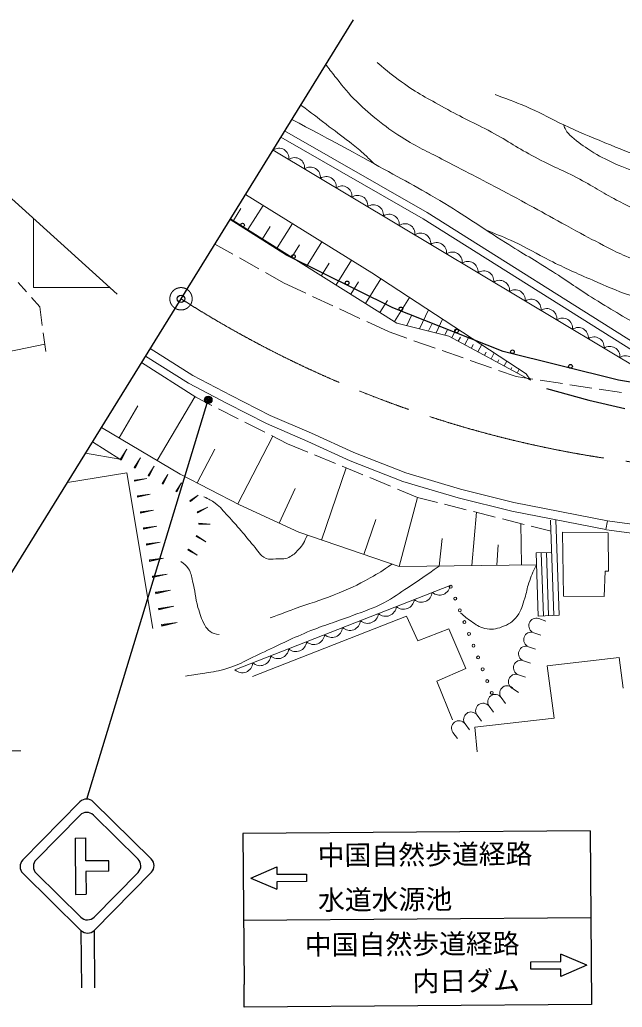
# Model space of a CAD drawing. Units: millimetres, scale not verified. Extents: x 40000 to 680000, y 20000 to 380000.
# Drawn here: x 361176 to 401579, y 242806 to 309008 of the extents above; entities that cross this region are included whole.
import ezdxf
from ezdxf.enums import TextEntityAlignment as Align

# ---------------------------------------------------------------- set-up
doc = ezdxf.new("R2010")
doc.units = ezdxf.units.MM
doc.header["$LTSCALE"] = 1000
doc.header["$PDMODE"] = 32
doc.header["$PDSIZE"] = 500
doc.linetypes.add('CHAIN', pattern=[18.5, 12, -1.5, 3.5, -1.5])
for name, color, linetype, lineweight in [('M-BMK', 2, 'CHAIN', 13), ('M-BMK-OTRS', 5, 'Continuous', 25), ('M-STR-HTXT', 7, 'Continuous', 13), ('M-STR-STRC', 7, 'Continuous', 25), ('M-WORK', 1, 'Continuous', 13)]:
    doc.layers.add(name, color=color, linetype=linetype, lineweight=lineweight)
doc.layers.add('M-OTRS', color=6, linetype='Continuous')
doc.styles.add('ＭＳ ゴシック', font='')
doc.styles.get('ＭＳ ゴシック').set_extended_font_data('MS Gothic')

msp = doc.modelspace()

# ---------------------------------------------------------------- linework, layer by layer
at = {"layer": 'M-BMK'}
msp.add_circle((371990, 290301), 750, dxfattribs=at)
msp.add_arc((411426, 352034), 73255, 237.42916, 269.10847, dxfattribs=at)
at = {"layer": 'M-BMK-OTRS'}
for p, q in [((371990, 290301), (383568, 309008)), ((367717, 290605), (351385, 305345)), ((360412, 271594), (371990, 290301))]:
    msp.add_line(p, q, dxfattribs=at)
at = {"layer": 'M-OTRS'}
msp.add_point((371990, 290301), dxfattribs=at)
at = {"layer": 'M-STR-HTXT'}
msp.add_lwpolyline([(321971, 281853), (330000, 260000), (361250, 260000)], dxfattribs=at)
at = {"layer": 'M-STR-STRC'}
for p, q in [((379066, 293234), (375281, 295617)), ((386201, 289702), (379066, 293234)), ((393583, 286777), (386201, 289702)), ((401333, 284837), (393583, 286777)), ((409906, 283403), (401333, 284837)), ((396504, 284293), (399330, 283508)), ((365664, 256763), (373816, 283526)), ((399330, 283508), (401742, 282936)), ((365215, 256575), (361379, 252681)), ((366106, 256582), (369999, 252746)), ((362270, 252688), (365222, 255684)), ((366113, 255691), (369109, 252740)), ((399435, 254629), (376140, 254454)), ((376140, 254454), (376216, 244328)), ((399435, 254629), (399523, 242982)), ((364894, 254152), (365599, 254157)), ((364894, 254152), (364922, 250372)), ((365611, 252620), (365599, 254157)), ((367148, 252631), (365611, 252620)), ((367153, 251926), (367148, 252631)), ((361386, 251790), (365280, 247955)), ((362277, 251797), (365273, 248846)), ((367153, 251926), (365616, 251914)), ((365616, 251914), (365628, 250377)), ((366164, 248853), (369115, 251849)), ((370006, 251855), (366171, 247962)), ((376662, 251458), (378407, 252221)), ((378407, 252221), (378410, 251721)), ((378410, 251721), (380410, 251736)), ((380410, 251736), (380414, 251236)), ((376662, 251458), (378418, 250721)), ((380414, 251236), (378414, 251221)), ((378414, 251221), (378418, 250721)), ((364922, 250372), (365628, 250377)), ((399479, 248805), (376184, 248630)), ((365280, 247955), (365309, 244104)), ((366171, 247962), (366200, 244110)), ((399207, 245627), (397451, 246364)), ((397455, 245864), (397451, 246364)), ((395455, 245849), (397455, 245864)), ((395459, 245349), (395455, 245849)), ((399207, 245627), (397463, 244864)), ((397459, 245364), (395459, 245349)), ((397463, 244864), (397459, 245364)), ((376227, 242806), (376216, 244328)), ((399523, 242982), (376227, 242806))]:
    msp.add_line(p, q, dxfattribs=at)
for centre, radius in [((376121, 295236), 125), ((379531, 293143), 125), ((383130, 291362), 125), ((386737, 289624), 125), ((390470, 288145), 125), ((394213, 286748), 125), ((398108, 285773), 125), ((373816, 283526), 250), ((373816, 283526), 200), ((373816, 283526), 150), ((373816, 283526), 100), ((373816, 283526), 50), ((373816, 283526), 20)]:
    msp.add_circle(centre, radius, dxfattribs=at)
for centre, start, end in [((365664, 256133), 45.43121, 135.43121), ((365670, 255242), 45.43106, 135.43121), ((361828, 252239), 135.43121, 225.43121), ((362719, 252246), 135.43121, 225.43126), ((368666, 252291), 315.43132, 45.43105), ((369557, 252297), 315.43121, 45.43121), ((365715, 249295), 225.43126, 315.43132), ((365722, 248404), 225.43121, 315.43121)]:
    msp.add_arc(centre, 630, start, end, dxfattribs=at)
msp.add_point((373816, 283526), dxfattribs=at)
at = {"layer": 'M-WORK'}
for p, q in [((388493, 296094), (378939, 301561)), ((388235, 295665), (378691, 301127)), ((404584, 284459), (378163, 300274)), ((376319, 297295), (384784, 292044)), ((375501, 295552), (376010, 296365)), ((376476, 294941), (377494, 296566)), ((403420, 286693), (388493, 296094)), ((362095, 295679), (362095, 291067)), ((386473, 288676), (375313, 295670)), ((378437, 293712), (379461, 295346)), ((403153, 286270), (388235, 295665)), ((377456, 294326), (377968, 295144)), ((374260, 293968), (375471, 293285)), ((380408, 292477), (381438, 294120)), ((379423, 293094), (379937, 293916)), ((375906, 293040), (377213, 292303)), ((381400, 291855), (381917, 292681)), ((382391, 291234), (383426, 292886)), ((377649, 292057), (378859, 291375)), ((384784, 292044), (395145, 285275)), ((361078, 291387), (361632, 290761)), ((378859, 291375), (380362, 290676)), ((383378, 290615), (383894, 291438)), ((384366, 289996), (385398, 291643)), ((362095, 291067), (367205, 291067)), ((361963, 290387), (362517, 289762)), ((380815, 290465), (382175, 289832)), ((385332, 289391), (385837, 290196)), ((386298, 288786), (387307, 290396)), ((362517, 289762), (362684, 288517)), ((382628, 289621), (383988, 288988)), ((387981, 288297), (388580, 289564)), ((384442, 288777), (385944, 288078)), ((389958, 287801), (386473, 288676)), ((387127, 288512), (387455, 289172)), ((389106, 288015), (389535, 288940)), ((362750, 288022), (362917, 286778)), ((385944, 288078), (387140, 287658)), ((388585, 288146), (388807, 288597)), ((389674, 287872), (389827, 288188)), ((390141, 287702), (390477, 288325)), ((387612, 287492), (389027, 286995)), ((395418, 284848), (389958, 287801)), ((390580, 287465), (390729, 287739)), ((391020, 287227), (391317, 287776)), ((358980, 286451), (362851, 287268)), ((369921, 286958), (372790, 285158)), ((389499, 286829), (390914, 286332)), ((391460, 286989), (391589, 287227)), ((391900, 286751), (392157, 287227)), ((392340, 286513), (392448, 286715)), ((392779, 286275), (392997, 286678)), ((369340, 286019), (372981, 283695)), ((369603, 286450), (372491, 284637)), ((391386, 286166), (392801, 285669)), ((393219, 286037), (393308, 286202)), ((393659, 285800), (393837, 286129)), ((393273, 285503), (394469, 285082)), ((394099, 285562), (394168, 285690)), ((394539, 285324), (394677, 285580)), ((372790, 285158), (375355, 283823)), ((394469, 285082), (395590, 284913)), ((395145, 285275), (395418, 284848)), ((396085, 284838), (397568, 284613)), ((372491, 284637), (375080, 283290)), ((398062, 284538), (399545, 284313)), ((400040, 284238), (401523, 284014)), ((370396, 279463), (372923, 283733)), ((372981, 283695), (374048, 283156)), ((375355, 283823), (377974, 282482)), ((367834, 280979), (369097, 283114)), ((374495, 282930), (375833, 282254)), ((375080, 283290), (377718, 281939)), ((376279, 282028), (377618, 281352)), ((377974, 282482), (380731, 281288)), ((366653, 281678), (371938, 278551)), ((377718, 281939), (380488, 280740)), ((367881, 279539), (366058, 280716)), ((375792, 276544), (378154, 281081)), ((378064, 281126), (379132, 280587)), ((380488, 280740), (383335, 279445)), ((380731, 281288), (383569, 279998)), ((367916, 279519), (368361, 280216)), ((367952, 279499), (368361, 280216)), ((367988, 279478), (368361, 280216)), ((373070, 277961), (374251, 280229)), ((379132, 280587), (380490, 280027)), ((365583, 279948), (367881, 279539)), ((367988, 279478), (367916, 279519)), ((368855, 278984), (369279, 279648)), ((368889, 278964), (369279, 279648)), ((368923, 278945), (369279, 279648)), ((380952, 279836), (382339, 279264)), ((383335, 279445), (386864, 278059)), ((383569, 279998), (387059, 278627)), ((368923, 278945), (368855, 278984)), ((369790, 278451), (370194, 279083)), ((369823, 278432), (370194, 279083)), ((369856, 278414), (370194, 279083)), ((381420, 274127), (383076, 278960)), ((382801, 279074), (384188, 278502)), ((364374, 277994), (368365, 278624)), ((368365, 278624), (370091, 268195)), ((368866, 278149), (369699, 278263)), ((368881, 278067), (368866, 278149)), ((368873, 278108), (369699, 278263)), ((368881, 278067), (369699, 278263)), ((369856, 278414), (369790, 278451)), ((370723, 277919), (371106, 278519)), ((370754, 277902), (371106, 278519)), ((370784, 277884), (371106, 278519)), ((371938, 278551), (375913, 276481)), ((384650, 278311), (386037, 277740)), ((386864, 278059), (390579, 276962)), ((387059, 278627), (390737, 277541)), ((370784, 277884), (370723, 277919)), ((371652, 277390), (372014, 277958)), ((371710, 277357), (371652, 277390)), ((371681, 277373), (372014, 277958)), ((371710, 277357), (372014, 277958)), ((378574, 275257), (379642, 277577)), ((386499, 277549), (387858, 276989)), ((390737, 277541), (394308, 276643)), ((369065, 277083), (369923, 277199)), ((369081, 276998), (369065, 277083)), ((369073, 277040), (369923, 277199)), ((369081, 276998), (369923, 277199)), ((372580, 276757), (373135, 277139)), ((372621, 276703), (372580, 276757)), ((372601, 276730), (373135, 277139)), ((372621, 276703), (373135, 277139)), ((386622, 272345), (387858, 276989)), ((387858, 276989), (389179, 276654)), ((390579, 276962), (394177, 276057)), ((369265, 276014), (370148, 276134)), ((369273, 275970), (370148, 276134)), ((369282, 275926), (370148, 276134)), ((373082, 276028), (373783, 276339)), ((373099, 275994), (373783, 276339)), ((373116, 275960), (373783, 276339)), ((375913, 276481), (379886, 274653)), ((389664, 276531), (391118, 276162)), ((394308, 276643), (400595, 275413)), ((369282, 275926), (369265, 276014)), ((373116, 275960), (373082, 276028)), ((384246, 273159), (385054, 275514)), ((391498, 272412), (391811, 275986)), ((391603, 276039), (393057, 275670)), ((393541, 275547), (394995, 275178)), ((394177, 276057), (400480, 274824)), ((396776, 275468), (396992, 269071)), ((397126, 275480), (397342, 269083)), ((400595, 275413), (400480, 274824)), ((400595, 275413), (404356, 274898)), ((369466, 274942), (370373, 275065)), ((369483, 274852), (369466, 274942)), ((369474, 274897), (370373, 275065)), ((369483, 274852), (370373, 275065)), ((373176, 275192), (373180, 275268)), ((373176, 275192), (373943, 275192)), ((373178, 275230), (373943, 275192)), ((373180, 275268), (373943, 275192)), ((394825, 272459), (394786, 275231)), ((395480, 275055), (396801, 274720)), ((400514, 274818), (404230, 274309)), ((373000, 274364), (373039, 274427)), ((373000, 274364), (373648, 274014)), ((373020, 274396), (373648, 274014)), ((373039, 274427), (373648, 274014)), ((379886, 274653), (386622, 272345)), ((389298, 272382), (389493, 274234)), ((397579, 274657), (400643, 274611)), ((397630, 270370), (397579, 274657)), ((400643, 274611), (400646, 272042)), ((369667, 273868), (370598, 273995)), ((369684, 273776), (369667, 273868)), ((369675, 273822), (370598, 273995)), ((369684, 273776), (370598, 273995)), ((372445, 273450), (372482, 273511)), ((372445, 273450), (373069, 273113)), ((372463, 273481), (373069, 273113)), ((372482, 273511), (373069, 273113)), ((393161, 272436), (393253, 273796)), ((369868, 272792), (370824, 272921)), ((369886, 272697), (369868, 272792)), ((369877, 272744), (370824, 272921)), ((369886, 272697), (370824, 272921)), ((395798, 273259), (396849, 273297)), ((395798, 273259), (395941, 269035)), ((396149, 273270), (396291, 269047)), ((396499, 273282), (396641, 269059)), ((386622, 272345), (395841, 272473)), ((370070, 271713), (371051, 271846)), ((370088, 271616), (370070, 271713)), ((370079, 271664), (371051, 271846)), ((370088, 271616), (371051, 271846)), ((400432, 272045), (400374, 270337)), ((400646, 272042), (400432, 272045)), ((370272, 270631), (371278, 270768)), ((370282, 270582), (371278, 270768)), ((370291, 270532), (371278, 270768)), ((375602, 265417), (390040, 271091)), ((370291, 270532), (370272, 270631)), ((400374, 270337), (397630, 270370)), ((370475, 269548), (371506, 269688)), ((370494, 269446), (370475, 269548)), ((370485, 269497), (371506, 269688)), ((370494, 269446), (371506, 269688)), ((376792, 264978), (387104, 269032)), ((387104, 269032), (387861, 267364)), ((397342, 269083), (395941, 269035)), ((395982, 268857), (396452, 268686)), ((370679, 268461), (371734, 268605)), ((370698, 268357), (370679, 268461)), ((370688, 268409), (371734, 268605)), ((370698, 268357), (371734, 268605)), ((387861, 267364), (389949, 268168)), ((389949, 268168), (391093, 265522)), ((395640, 267918), (396109, 267746)), ((395297, 266978), (395767, 266807)), ((396533, 265688), (401370, 266256)), ((401370, 266256), (401635, 264197)), ((391093, 265522), (389152, 264660)), ((394955, 266039), (395424, 265867)), ((397017, 262191), (396533, 265688)), ((394612, 265099), (395082, 264928)), ((389152, 264660), (390192, 262069)), ((394270, 264160), (394632, 263900)), ((393461, 263571), (393755, 263167)), ((392653, 262982), (392947, 262578)), ((391699, 261574), (397017, 262191)), ((391844, 262394), (392139, 261990)), ((391036, 261805), (391330, 261401)), ((391850, 259930), (391699, 261574)), ((390227, 261217), (390522, 260812))]:
    msp.add_line(p, q, dxfattribs=at)
for centre in [(390076, 270998), (390381, 270207), (390687, 269417), (390993, 268626), (391299, 267836), (391604, 267045), (391910, 266254), (392216, 265464), (392522, 264673), (392827, 263882)]:
    msp.add_circle(centre, 100, dxfattribs=at)
for centre, radius, start, end in [((378551, 299723), 674, 353.08786, 125.10377), ((379608, 299090), 674, 353.08786, 125.10377), ((380665, 298458), 674, 353.08786, 125.10377), ((381721, 297825), 674, 353.08786, 125.10377), ((382778, 297193), 674, 353.08786, 125.10377), ((383835, 296560), 674, 353.08786, 125.10377), ((384892, 295927), 674, 353.08786, 125.10377), ((385949, 295295), 674, 353.08786, 125.10377), ((387006, 294662), 674, 353.08786, 125.10377), ((388062, 294029), 674, 353.08786, 125.10377), ((389119, 293397), 674, 353.08786, 125.10377), ((390176, 292764), 674, 353.08786, 125.10377), ((391233, 292132), 674, 353.08786, 125.10377), ((392290, 291499), 674, 353.08786, 125.10377), ((393347, 290866), 674, 353.08786, 125.10377), ((394403, 290234), 674, 353.08786, 125.10377), ((395460, 289601), 674, 353.08786, 125.10377), ((396517, 288969), 674, 353.08786, 125.10377), ((397574, 288336), 674, 353.08786, 125.10377), ((398631, 287703), 674, 353.08786, 125.10377), ((399688, 287071), 674, 353.08786, 125.10377), ((400744, 286438), 674, 353.08786, 125.10377), ((401801, 285806), 674, 353.08786, 125.10377), ((389320, 271155), 722, 227.95296, 354.95887), ((386914, 270209), 722, 227.95296, 354.95887), ((388117, 270682), 722, 227.95296, 354.95887), ((385711, 269736), 722, 227.95296, 354.95887), ((384508, 269263), 722, 227.95296, 354.95887), ((395811, 268387), 500, 69.96792, 249.96792), ((382101, 268318), 722, 227.95296, 354.95887), ((383305, 268791), 722, 227.95296, 354.95887), ((380898, 267845), 722, 227.95296, 354.95887), ((395468, 267448), 500, 69.96792, 249.96792), ((378492, 266899), 722, 227.95296, 354.95887), ((379695, 267372), 722, 227.95296, 354.95887), ((395126, 266508), 500, 69.96792, 249.96792), ((377289, 266426), 722, 227.95296, 354.95887), ((376086, 265953), 722, 227.95296, 354.95887), ((394783, 265569), 500, 69.96792, 249.96792), ((394441, 264629), 500, 69.96792, 249.96792), ((393865, 263865), 500, 36.05715, 216.05715), ((393057, 263277), 500, 36.05715, 216.05715), ((392248, 262688), 500, 36.05715, 216.05715), ((391440, 262100), 500, 36.05715, 216.05715), ((390632, 261511), 500, 36.05715, 216.05715)]:
    msp.add_arc(centre, radius, start, end, dxfattribs=at)
for points, knots in [([(381712, 306008), (382037, 305562), (382131, 305443), (382410, 305089), (382914, 304453), (383191, 304087), (383770, 303519), (384338, 302961), (384682, 302674), (385306, 302181), (385935, 301684), (386309, 301432), (386989, 301008), (387997, 300379), (388620, 300127), (389670, 299572), (391306, 298706), (392239, 298253), (393872, 297382), (395681, 296418), (396671, 295834), (398477, 294863), (399315, 294412), (399782, 294154), (400633, 293727), (401167, 293460), (401458, 293289), (402016, 293077), (402729, 292804), (403145, 292692), (403889, 292521), (405129, 292236), (405847, 292193), (407104, 291997), (408141, 291836), (408727, 291779), (409760, 291599), (410756, 291424), (411313, 291317), (412298, 291086), (413648, 290770), (414101, 290612), (415709, 290101)], [0, 0, 0, 0, 1, 1, 1, 2, 2, 2, 3, 3, 3, 4, 4, 4, 5, 5, 5, 6, 6, 6, 7, 7, 7, 8, 8, 8, 9, 9, 9, 10, 10, 10, 11, 11, 11, 12, 12, 12, 13, 13, 13, 14, 14, 14, 14]), ([(385153, 306143), (385887, 305503), (386121, 305324), (386777, 304844), (387839, 304067), (388514, 303750), (389660, 303103), (390864, 302424), (391592, 302143), (392805, 301480), (393962, 300847), (394565, 300411), (395728, 299788), (396878, 299173), (397574, 298931), (398727, 298322), (399782, 297764), (400323, 297363), (401384, 296817), (402345, 296322), (402906, 296084), (403916, 295698), (404442, 295498), (404743, 295402), (405282, 295245), (406046, 295024), (406325, 294982), (407270, 294805)], [0, 0, 0, 0, 1, 1, 1, 2, 2, 2, 3, 3, 3, 4, 4, 4, 5, 5, 5, 6, 6, 6, 7, 7, 7, 8, 8, 8, 9, 9, 9, 9]), ([(393055, 303989), (394178, 303580), (394495, 303464), (395393, 303068), (396295, 302670), (396764, 302370), (397659, 301958), (398725, 301466), (399333, 301214), (400417, 300764), (401449, 300335), (402031, 300103), (403082, 299722), (403427, 299597), (403538, 299555), (403966, 299408)], [0, 0, 0, 0, 1, 1, 1, 2, 2, 2, 3, 3, 3, 4, 4, 4, 5, 5, 5, 5]), ([(380031, 303292), (380851, 302664), (381057, 302506), (381717, 302004), (382327, 301540), (382679, 301294), (383280, 300819), (383651, 300525), (383867, 300370), (384217, 300050), (384499, 299793), (384593, 299699), (384914, 299364)], [0, 0, 0, 0, 1, 1, 1, 2, 2, 2, 3, 3, 3, 4, 4, 4, 4]), ([(379430, 302321), (382097, 300902), (382783, 300540), (384914, 299364), (386787, 298331), (387860, 297792), (389687, 296682), (391299, 295704), (392150, 295074), (393745, 294070), (394970, 293299), (395682, 292909), (396904, 292133), (398015, 291427), (398602, 290974), (399723, 290282), (401032, 289474), (401773, 289034), (403106, 288264), (403464, 288057), (403709, 288007), (404031, 287747), (404302, 287527), (404425, 287372), (404660, 287115), (404912, 286840), (404992, 286737), (405272, 286381)], [0, 0, 0, 0, 1, 1, 1, 2, 2, 2, 3, 3, 3, 4, 4, 4, 5, 5, 5, 6, 6, 6, 7, 7, 7, 8, 8, 8, 9, 9, 9, 9]), ([(397659, 301958), (397699, 301806), (397723, 301748), (397788, 301624), (397898, 301412), (398022, 301333), (398196, 301168), (398643, 300744), (398946, 300565), (399461, 300226), (400050, 299838), (400416, 299677), (401057, 299382), (401775, 299051), (402195, 298908), (402935, 298630), (403492, 298421), (403846, 298407), (404374, 298134), (404646, 297994), (404752, 297938), (405049, 297736)], [0, 0, 0, 0, 1, 1, 1, 2, 2, 2, 3, 3, 3, 4, 4, 4, 5, 5, 5, 6, 6, 6, 7, 7, 7, 7]), ([(392514, 294872), (393381, 294539), (393625, 294436), (394321, 294120), (395281, 293683), (395769, 293338), (396716, 292872), (397830, 292324), (398461, 292027), (399603, 291541), (400567, 291131), (401094, 290859), (402095, 290552), (403267, 290192), (403958, 290122), (405148, 289829), (406164, 289579), (406745, 289481), (407743, 289169), (408414, 288958), (408789, 288829), (409431, 288542), (410127, 288232), (410366, 288085), (411149, 287618)], [0, 0, 0, 0, 1, 1, 1, 2, 2, 2, 3, 3, 3, 4, 4, 4, 5, 5, 5, 6, 6, 6, 7, 7, 7, 8, 8, 8, 8]), ([(373521, 277026), (373879, 276863), (374004, 276794), (374283, 276596), (374665, 276325), (374809, 276089), (375129, 275747), (375485, 275368), (375674, 275145), (376014, 274752), (376345, 274370), (376510, 274138), (376847, 273762), (377162, 273409), (377255, 273078), (377691, 272895), (377928, 272796), (378092, 272856), (378349, 272868), (378688, 272883), (378907, 272817), (379214, 272963), (379511, 273103), (379644, 273251), (379872, 273488), (380178, 273808), (380251, 274003), (380465, 274455)], [0, 0, 0, 0, 1, 1, 1, 2, 2, 2, 3, 3, 3, 4, 4, 4, 5, 5, 5, 6, 6, 6, 7, 7, 7, 8, 8, 8, 9, 9, 9, 9]), ([(371979, 272683), (372222, 272516), (372329, 272428), (372486, 272206), (372683, 271927), (372673, 271706), (372763, 271376), (372947, 270697), (372930, 270286), (373128, 269610), (373267, 269134), (373338, 268855), (373585, 268424), (373692, 268237), (373762, 268126), (373936, 267998), (374137, 267850), (374278, 267837), (374541, 267797)], [0, 0, 0, 0, 1, 1, 1, 2, 2, 2, 3, 3, 3, 4, 4, 4, 5, 5, 5, 6, 6, 6, 6]), ([(372292, 265009), (372918, 265092), (373088, 265116), (373595, 265205), (374175, 265306), (374508, 265337), (375070, 265509), (376009, 265797), (376469, 266132), (377364, 266537), (378584, 267090), (379242, 267458), (380481, 267967), (381641, 268444), (382325, 268619), (383496, 269068), (384321, 269385), (384807, 269516), (385594, 269919), (386267, 270264), (386596, 270542), (387229, 270957), (388049, 271495), (388309, 271683), (389298, 272382)], [0, 0, 0, 0, 1, 1, 1, 2, 2, 2, 3, 3, 3, 4, 4, 4, 5, 5, 5, 6, 6, 6, 7, 7, 7, 8, 8, 8, 8]), ([(377967, 268903), (378754, 269204), (378958, 269279), (379595, 269513), (380630, 269893), (381236, 270034), (382255, 270453), (383225, 270850), (383776, 271069), (384685, 271592), (385266, 271927), (385473, 272053), (386135, 272511)], [0, 0, 0, 0, 1, 1, 1, 2, 2, 2, 3, 3, 3, 4, 4, 4, 4]), ([(390733, 269250), (391044, 268969), (391149, 268879), (391445, 268681), (391782, 268457), (391967, 268287), (392363, 268200), (392804, 268104), (393089, 268153), (393514, 268303), (393973, 268466), (394229, 268643), (394530, 269026), (394844, 269427), (394875, 269744), (395038, 270226), (395171, 270620), (395185, 270858), (395315, 271252), (395477, 271743), (395562, 271912), (395825, 272473)], [0, 0, 0, 0, 1, 1, 1, 2, 2, 2, 3, 3, 3, 4, 4, 4, 5, 5, 5, 6, 6, 6, 7, 7, 7, 7])]:
    msp.add_open_spline(points, degree=3, knots=knots, dxfattribs=at)

# ---------------------------------------------------------------- texts
at = {"layer": 'M-STR-STRC', "style": 'ＭＳ ゴシック'}
for s, p in [('中国自然歩道経路', (381151, 252992)), ('水道水源池', (381174, 249992))]:
    msp.add_text(s, height=1320, rotation=0.431, dxfattribs=at).set_placement(p, align=Align.MIDDLE_LEFT)
for s, p in [('中国自然歩道経路', (394696, 247093)), ('内日ダム', (394715, 244593))]:
    msp.add_text(s, height=1320, rotation=0.431, dxfattribs=at).set_placement(p, align=Align.MIDDLE_RIGHT)

doc.saveas('drawing.dxf')
